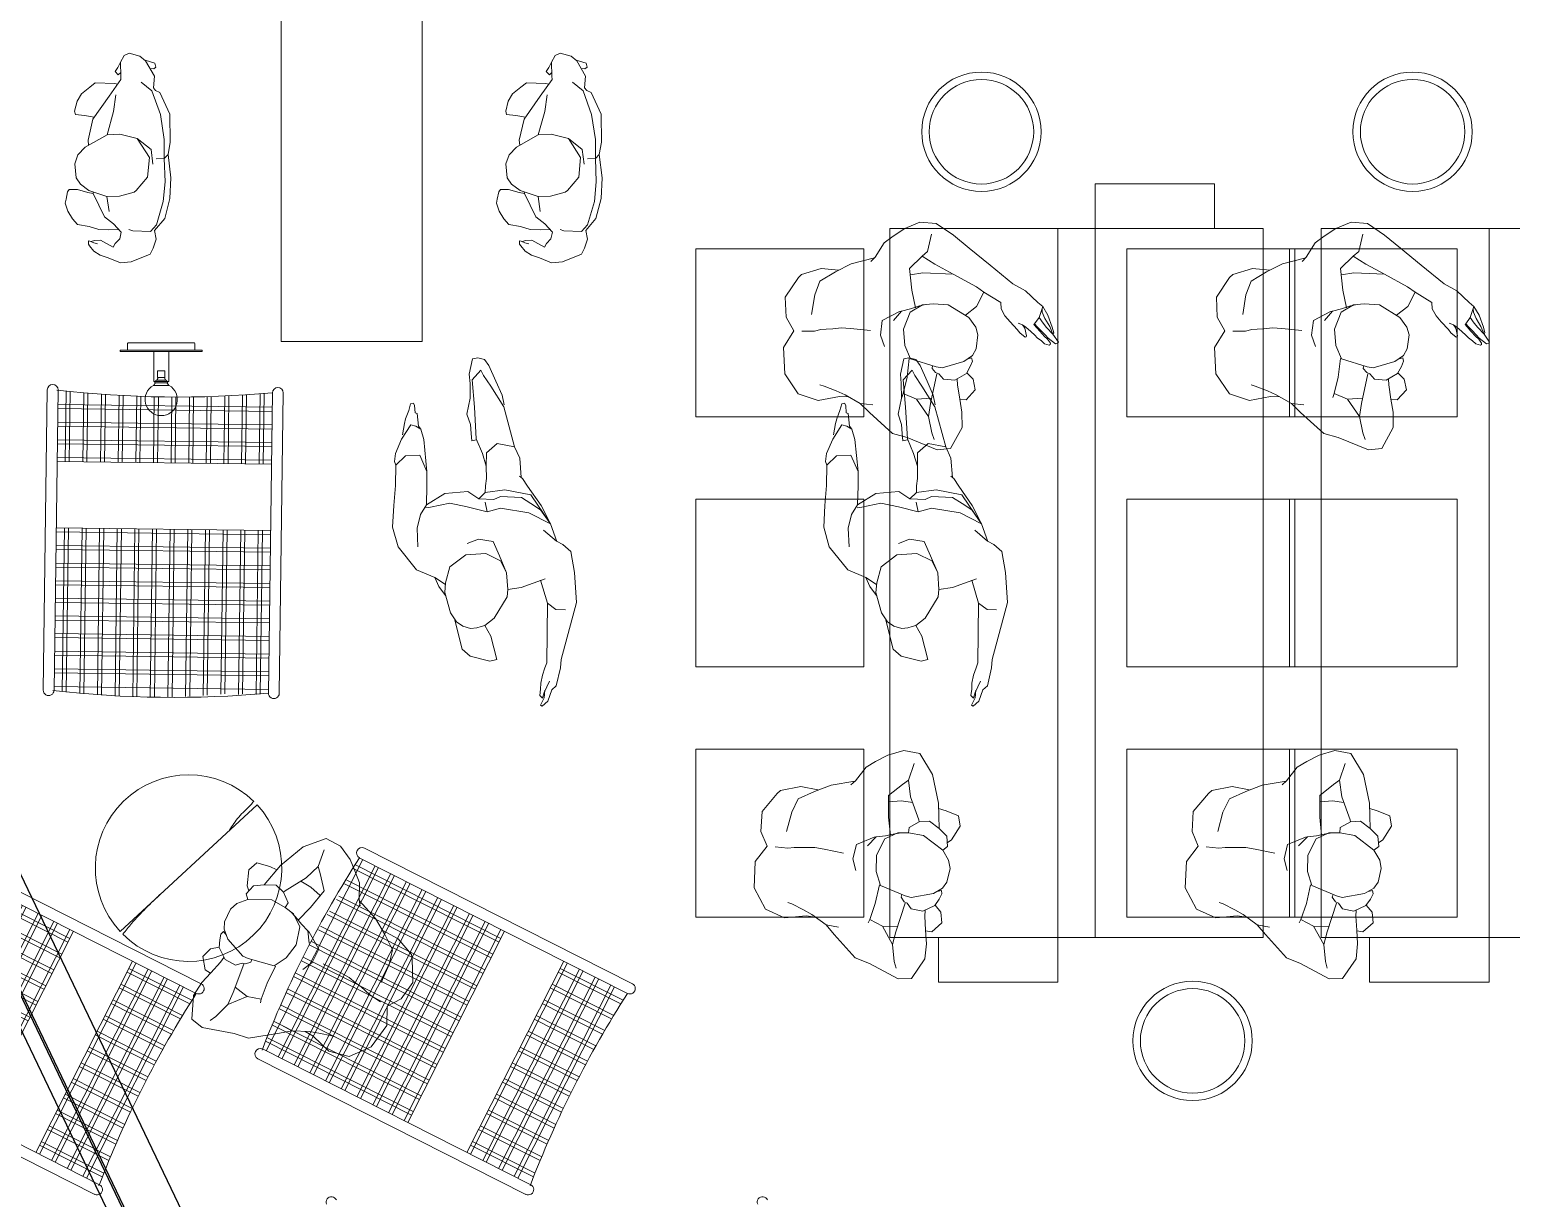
# Model space of a CAD drawing. Header units: millimetres. Extents: x 5429406 to 5440208, y -620941 to -619789.
# Drawn here: x 5429870.4 to 5430267.5, y -620522.2 to -620209 of the extents above; entities that cross this region are included whole.
import ezdxf

# ---------------------------------------------------------------- set-up
doc = ezdxf.new("R2010")
doc.units = ezdxf.units.MM
doc.header["$LTSCALE"] = 0.05
doc.layers.add('aksoy_cam', color=4, linetype='Continuous')
doc.layers.add('aksoy_profil', color=40, linetype='Continuous')
for name, color, linetype, lineweight in [('ARK_METAL', 252, 'Continuous', 15), ('TEFRIS', 251, 'Continuous', 9), ('tefriş', 45, 'Continuous', 18)]:
    doc.layers.add(name, color=color, linetype=linetype, lineweight=lineweight)

# ---------------------------------------------------------------- blocks, each defined once
blk = doc.blocks.new('insanplanoturan2')
for p, q in [((-4.35, 28), (-8.09, 30.21)), ((-3.59, 26.87), (-4.35, 28)), ((3.27, 27.84), (1.11, 27.39)), ((7, 27.12), (3.27, 27.84)), ((-1.54, 25.72), (-5.35, 20.45)), ((1.11, 27.39), (-1.54, 25.72)), ((8.63, 26), (7, 27.12)), ((10.14, 23.59), (8.63, 26)), ((10.17, 25.88), (9.26, 25.73)), ((9.26, 25.73), (9.56, 24.52)), ((11.6, 25.19), (10.17, 25.88)), ((13.37, 24.07), (11.6, 25.19)), ((13.24, 24.16), (15.05, 25.76)), ((14.98, 20.87), (13.37, 24.07)), ((15.05, 25.76), (17.91, 26.13)), ((17.91, 26.13), (20.4, 23.48)), ((-5.35, 20.45), (-5.85, 16.43)), ((11.39, 17.65), (10.14, 23.59)), ((14.48, 17.79), (14.98, 20.87)), ((16.27, 21.48), (14.74, 21.5)), ((14.98, 20.87), (14.98, 20.87)), ((20.07, 21.81), (16.27, 21.48)), ((23.66, 22.17), (20.07, 21.81)), ((20.4, 23.48), (20.2, 21.81)), ((27.76, 21.89), (23.66, 22.17)), ((33.11, 18.44), (27.76, 21.89)), ((-27.28, 18.74), (-27.93, 14.41)), ((-27.28, 18.74), (-27.28, 18.74)), ((-19.98, 15.91), (-24.48, 17.29)), ((-18.79, 14.34), (-19.98, 15.91)), ((-14.03, 17.26), (-14.37, 14.2)), ((-5.85, 16.43), (-5.83, 13.53)), ((8.41, 9.37), (10.99, 16.09)), ((10.99, 16.09), (11.39, 17.65)), ((12.59, 15.84), (12.97, 16.66)), ((12.94, 16.13), (20.72, 13.88)), ((12.97, 16.66), (14.48, 17.79)), ((33.27, 14.87), (33.11, 18.44)), ((-27.93, 14.41), (-26.55, 10.2)), ((-15.71, 10.73), (-18.79, 14.34)), ((-14.37, 14.2), (-14.05, 10.87)), ((-5.85, 14.49), (-5.54, 12.71)), ((-5.83, 13.53), (-4.08, 10.14)), ((-5.54, 12.71), (-4.92, 10.26)), ((11.39, 14.95), (10.64, 15.16)), ((11.39, 14.95), (12.59, 15.84)), ((19.31, 14.28), (19.29, 10.2)), ((19.29, 10.2), (24.16, 13.11)), ((20.72, 13.88), (24.16, 13.11)), ((24.16, 13.11), (28.65, 13.7)), ((28.65, 13.7), (30.45, 14.23)), ((29.4, 7.03), (33.27, 14.87)), ((-26.55, 10.2), (-24.71, 6.99)), ((-15.71, 10.73), (-9.91, 10.95)), ((-9.91, 10.95), (-5.08, 11.6)), ((-4.92, 10.26), (-4.51, 7.82)), ((-4.08, 10.14), (0.35, 8.04)), ((0.35, 8.04), (4.73, 8.08)), ((4.73, 8.08), (8.41, 9.37)), ((8.28, 9.05), (13.28, 8.1)), ((13.28, 8.1), (17.61, 6.77)), ((17.61, 6.77), (19.29, 10.2)), ((-24.71, 6.99), (-23.11, 4.46)), ((-23.11, 4.46), (-19.37, 1.75)), ((-4.51, 7.82), (-2.1, 5.49)), ((-4.51, 7.82), (-4.46, 7.27)), ((-4.46, 7.27), (-2.36, 2.53)), ((17.61, 6.77), (18.58, 6.35)), ((28.03, 3.22), (29.4, 7.03)), ((-19.37, 1.75), (-18.3, 0.57)), ((-19.26, 1.62), (-18.03, -4.75)), ((-2.36, 2.53), (1.56, 1.75)), ((1.56, 1.75), (4.62, 2.65)), ((22.01, -2.61), (28.03, 3.22)), ((0.13, -0.8), (-0.81, -6.09)), ((20, -1.56), (19.46, -4.88)), ((19.46, -4.88), (22.01, -2.61)), ((-18.03, -4.75), (-16.17, -9.13)), ((-0.81, -6.09), (-1.17, -8.58)), ((19.46, -4.88), (16.82, -8.79)), ((17.24, -10.34), (17.46, -7.85)), ((-16.62, -8.22), (-17.35, -12.82)), ((-16.17, -9.13), (-14.03, -13.42)), ((-1.17, -8.58), (-1.05, -10.85)), ((-1.05, -10.85), (-1.05, -12.66)), ((15.63, -11.06), (14.16, -14.24)), ((16.82, -8.79), (15.63, -11.06)), ((17.93, -16.07), (17.24, -10.34)), ((-17.35, -12.82), (-16.11, -18.21)), ((-14.03, -13.42), (-10.4, -15.06)), ((-10.4, -15.06), (-5.21, -16.27)), ((-1.05, -12.66), (-1.01, -14.11)), ((-1.01, -14.11), (-0.73, -15.8)), ((-0.73, -15.8), (-0.99, -19.23)), ((14.16, -14.24), (13.76, -15.31)), ((-16.11, -18.21), (-15.32, -19.11)), ((-15.32, -19.11), (-10.35, -22.99)), ((15.74, -21.26), (17.93, -16.07)), ((-10.35, -22.99), (-5, -23.15)), ((-5, -23.15), (-1.15, -21.36)), ((-1.15, -21.36), (3.07, -24.4)), ((10.13, -24.5), (15.74, -21.26)), ((3.07, -24.4), (10.13, -24.5))]:
    blk.add_line(p, q)
for points in [[(-8.09, 30.21), (-10.88, 29.66), (-12.15, 26.27), (-12.64, 24.24)], [(-27.28, 18.74), (-21.76, 22.31), (-14.13, 24.15), (-7.35, 24.57)], [(-1.54, 25.72), (-2.54, 26.97), (-5.37, 26.69), (-7.35, 24.57), (-9.19, 21.89), (-8.9, 19.21), (-7.35, 16.52), (-5.85, 16.43)], [(-19.98, 15.91), (-15.55, 16.66), (-9.47, 19.07), (-8.9, 19.21)]]:
    blk.add_lwpolyline(points)
blk = doc.blocks.new('xccxc')
at = {"rotation": 180}
blk.add_blockref('insanplanoturan2', (220488.91, -31825.14), dxfattribs=at)
blk = doc.blocks.new('dada')
for p, q in [((219973.43, -31806.86), (219967.82, -31810.1)), ((219980.49, -31806.97), (219973.43, -31806.86)), ((219984.71, -31810.01), (219980.49, -31806.97)), ((219988.56, -31808.22), (219984.71, -31810.01)), ((219993.91, -31808.37), (219988.56, -31808.22)), ((219998.88, -31812.26), (219993.91, -31808.37)), ((219967.82, -31810.1), (219965.63, -31815.29)), ((219984.28, -31815.56), (219984.55, -31812.14)), ((219999.67, -31813.16), (219998.88, -31812.26)), ((219965.63, -31815.29), (219966.32, -31821.02)), ((219969.4, -31817.13), (219969.8, -31816.05)), ((219984.57, -31817.26), (219984.28, -31815.56)), ((219993.96, -31816.3), (219988.77, -31815.1)), ((219997.59, -31817.95), (219993.96, -31816.3)), ((220000.91, -31818.54), (219999.67, -31813.16)), ((219966.74, -31822.57), (219967.93, -31820.3)), ((219967.93, -31820.3), (219969.4, -31817.13)), ((219984.6, -31818.7), (219984.57, -31817.26)), ((219984.6, -31820.52), (219984.6, -31818.7)), ((219984.72, -31822.78), (219984.6, -31820.52)), ((219999.73, -31822.23), (219997.59, -31817.95)), ((220000.18, -31823.15), (220000.91, -31818.54)), ((219964.1, -31826.49), (219966.74, -31822.57)), ((219966.32, -31821.02), (219966.1, -31823.52)), ((219984.36, -31825.28), (219984.72, -31822.78)), ((220001.59, -31826.62), (219999.73, -31822.23)), ((219964.1, -31826.49), (219961.55, -31828.75)), ((219963.56, -31829.8), (219964.1, -31826.49)), ((219983.43, -31830.57), (219984.36, -31825.28)), ((220002.81, -31832.98), (220001.59, -31826.62)), ((219961.55, -31828.75), (219955.53, -31834.58)), ((220002.93, -31833.11), (220001.86, -31831.93)), ((219955.53, -31834.58), (219954.16, -31838.39)), ((219981.99, -31833.12), (219978.94, -31834.02)), ((219985.92, -31833.89), (219981.99, -31833.12)), ((219988.02, -31838.63), (219985.92, -31833.89)), ((220006.66, -31835.82), (220002.93, -31833.11)), ((220008.27, -31838.35), (220006.66, -31835.82)), ((219954.16, -31838.39), (219950.29, -31846.24)), ((219965.95, -31838.14), (219964.26, -31841.56)), ((219965.95, -31838.14), (219964.98, -31837.71)), ((219970.28, -31839.47), (219965.95, -31838.14)), ((219975.28, -31840.42), (219970.28, -31839.47)), ((219978.82, -31839.44), (219975.15, -31840.74)), ((219983.21, -31839.4), (219978.82, -31839.44)), ((219987.64, -31841.51), (219983.21, -31839.4)), ((219988.07, -31839.19), (219985.66, -31836.85)), ((219988.07, -31839.19), (219988.02, -31838.63)), ((219988.47, -31841.63), (219988.07, -31839.19)), ((220010.11, -31841.56), (220008.27, -31838.35)), ((219959.4, -31844.48), (219954.91, -31845.07)), ((219964.26, -31841.56), (219959.4, -31844.48)), ((219962.84, -31845.25), (219959.4, -31844.48)), ((219964.25, -31845.64), (219964.26, -31841.56)), ((219975.15, -31840.74), (219972.56, -31847.46)), ((219989.39, -31844.89), (219987.64, -31841.51)), ((219989.1, -31844.08), (219988.47, -31841.63)), ((219993.46, -31842.32), (219988.64, -31842.96)), ((219989.4, -31845.86), (219989.1, -31844.08)), ((219999.27, -31842.1), (219993.46, -31842.32)), ((219997.93, -31845.57), (219997.61, -31842.23)), ((219999.27, -31842.1), (220002.34, -31845.71)), ((220011.49, -31845.77), (220010.11, -31841.56)), ((219950.29, -31846.24), (219950.45, -31849.81)), ((219954.91, -31845.07), (219953.11, -31845.59)), ((219970.62, -31847.5), (219962.84, -31845.25)), ((219970.59, -31848.03), (219969.08, -31849.16)), ((219970.97, -31847.21), (219970.59, -31848.03)), ((219972.17, -31846.32), (219970.97, -31847.21)), ((219972.17, -31846.32), (219972.92, -31846.53)), ((219972.56, -31847.46), (219972.17, -31849.01)), ((219988.91, -31851.81), (219989.4, -31847.79)), ((219989.4, -31847.79), (219989.39, -31844.89)), ((219997.01, -31853.72), (219997.93, -31845.57)), ((219999.97, -31848.98), (220002.34, -31845.71)), ((220002.34, -31845.71), (220003.54, -31847.27)), ((220003.54, -31847.27), (220008.04, -31848.65)), ((220010.84, -31850.1), (220011.49, -31845.77)), ((219950.45, -31849.81), (219955.8, -31853.26)), ((219969.08, -31849.16), (219968.58, -31852.23)), ((219968.58, -31852.23), (219970.19, -31855.43)), ((219968.58, -31852.23), (219968.58, -31852.23)), ((219972.17, -31849.01), (219973.41, -31854.95)), ((219985.09, -31857.09), (219988.91, -31851.81)), ((219997.01, -31853.72), (219999.97, -31848.98)), ((220007.38, -31854.47), (220010.84, -31850.1)), ((220010.84, -31850.1), (220010.84, -31850.1)), ((219955.8, -31853.26), (219959.9, -31853.53)), ((219959.9, -31853.53), (219963.48, -31853.17)), ((219963.15, -31854.85), (219963.36, -31853.18)), ((219965.64, -31857.49), (219963.15, -31854.85)), ((219963.48, -31853.17), (219967.29, -31852.84)), ((219967.29, -31852.84), (219968.82, -31852.87)), ((219970.32, -31855.52), (219968.51, -31857.12)), ((219970.19, -31855.43), (219971.96, -31856.56)), ((219973.41, -31854.95), (219974.93, -31857.36)), ((219974.3, -31857.1), (219974, -31855.88)), ((219985.8, -31856.21), (219987.9, -31859.37)), ((219993.17, -31859.66), (219997.01, -31853.72)), ((220003.67, -31858.47), (220007.38, -31854.47)), ((219968.51, -31857.12), (219965.64, -31857.49)), ((219971.96, -31856.56), (219973.39, -31857.25)), ((219973.39, -31857.25), (219974.3, -31857.1)), ((219974.93, -31857.36), (219976.56, -31858.48)), ((219976.56, -31858.48), (219980.28, -31859.2)), ((219980.28, -31859.2), (219982.44, -31858.76)), ((219982.44, -31858.76), (219985.09, -31857.09)), ((219987.9, -31859.37), (219991.64, -31861.58)), ((219991.64, -31861.58), (219993.17, -31859.66)), ((219998.72, -31863.72), (220003.67, -31858.47)), ((219988.57, -31865.91), (219991.64, -31861.58)), ((219993.34, -31869.51), (219998.72, -31863.72)), ((219983.16, -31868.07), (219981.05, -31869.82)), ((219984.86, -31866.77), (219983.16, -31868.07)), ((219986.8, -31865.87), (219984.86, -31866.77)), ((219988.57, -31865.91), (219986.8, -31865.87)), ((219980.08, -31870.45), (219978.82, -31871.79)), ((219978.82, -31871.79), (219978.86, -31872.05)), ((219978.86, -31872.05), (219979.15, -31872.17)), ((219979.15, -31872.17), (219981.22, -31871.84)), ((219981.05, -31869.82), (219980.08, -31870.45)), ((219980.27, -31873.42), (219981.5, -31872.16)), ((219981.22, -31871.84), (219982.18, -31871.28)), ((219981.5, -31872.16), (219982.18, -31871.28)), ((219982.18, -31871.28), (219982.73, -31870.18)), ((219993.34, -31869.51), (219991.22, -31872.75)), ((219976.66, -31876.87), (219977.52, -31876.06)), ((219977.52, -31876.06), (219978.45, -31875.03)), ((219978.45, -31875.03), (219979.15, -31874.38)), ((219980.13, -31875.83), (219978.67, -31877.01)), ((219979.05, -31877.16), (219980.26, -31876.22)), ((219979.15, -31874.38), (219980.27, -31873.42)), ((219982.07, -31874.36), (219980.13, -31875.83)), ((219980.26, -31876.22), (219981.28, -31875.32)), ((219981.28, -31875.32), (219982.23, -31874.56)), ((219982.23, -31874.56), (219982.07, -31874.36)), ((219982.21, -31876.84), (219983.86, -31875.88)), ((219982.23, -31874.56), (219983.86, -31875.88)), ((219983.86, -31875.88), (219986.68, -31877.05)), ((219987.88, -31875.86), (219986.68, -31877.05)), ((219991.22, -31872.75), (219987.88, -31875.86)), ((219976.27, -31878.1), (219976.66, -31876.87)), ((219976.41, -31878.38), (219976.27, -31878.1)), ((219976.79, -31878.46), (219976.41, -31878.38)), ((219976.48, -31879.78), (219978.12, -31877.92)), ((219976.62, -31880.37), (219976.48, -31879.78)), ((219977.86, -31877.77), (219976.79, -31878.46)), ((219979.16, -31879.29), (219976.88, -31880.62)), ((219978.67, -31877.01), (219977.86, -31877.77)), ((219978.12, -31877.92), (219979.05, -31877.16)), ((219981.04, -31877.69), (219979.16, -31879.29)), ((219981.25, -31878.56), (219979.16, -31879.29)), ((219979.44, -31879.52), (219979.16, -31879.29)), ((219981.03, -31879.23), (219979.44, -31879.52)), ((219984.29, -31878.28), (219981.03, -31879.23)), ((219982.21, -31876.84), (219981.04, -31877.69)), ((219983.47, -31877.43), (219981.25, -31878.56)), ((219985.17, -31876.82), (219983.47, -31877.43)), ((219986.68, -31877.05), (219984.29, -31878.28)), ((219985.98, -31876.82), (219985.17, -31876.82)), ((219976.88, -31880.62), (219976.62, -31880.37))]:
    blk.add_line(p, q)
blk = doc.blocks.new('saeffsfasfadsafsd')
at = {"layer": 'TEFRIS', "linetype": 'ByBlock'}
for p, q in [((5431982.15, -623488.05), (5432039.59, -623488.05)), ((5431984.33, -623484.37), (5431984.33, -623503.32)), ((5431985.42, -623484.48), (5431985.42, -623503.32)), ((5431989.05, -623484.78), (5431989.05, -623503.32)), ((5431990.14, -623484.87), (5431990.14, -623503.32)), ((5431993.78, -623485.11), (5431993.78, -623503.32)), ((5431994.87, -623485.18), (5431994.87, -623503.32)), ((5431998.51, -623485.36), (5431998.51, -623503.32)), ((5431999.6, -623485.41), (5431999.6, -623503.32)), ((5432003.23, -623485.54), (5432003.23, -623503.32)), ((5432004.32, -623485.56), (5432004.32, -623503.32)), ((5432007.96, -623485.63), (5432007.96, -623503.32)), ((5432009.05, -623485.64), (5432009.05, -623503.32)), ((5432012.68, -623485.64), (5432012.68, -623503.32)), ((5432013.77, -623485.64), (5432013.77, -623503.32)), ((5432017.41, -623485.58), (5432017.41, -623503.32)), ((5432018.5, -623485.55), (5432018.5, -623503.32)), ((5432022.14, -623485.44), (5432022.14, -623503.32)), ((5432023.23, -623485.39), (5432023.23, -623503.32)), ((5432026.86, -623485.21), (5432026.86, -623503.32)), ((5432027.95, -623485.15), (5432027.95, -623503.32)), ((5432031.59, -623484.91), (5432031.59, -623503.32)), ((5432032.68, -623484.83), (5432032.68, -623503.32)), ((5432036.32, -623484.53), (5432036.32, -623503.32)), ((5432037.41, -623484.44), (5432037.41, -623503.32)), ((5431982.15, -623489.14), (5432039.59, -623489.14)), ((5431982.15, -623492.77), (5432039.59, -623492.77)), ((5431982.15, -623493.86), (5432039.59, -623493.86)), ((5431982.15, -623497.5), (5432039.59, -623497.5)), ((5431982.15, -623498.59), (5432039.59, -623498.59)), ((5431982.15, -623502.22), (5432039.59, -623502.22)), ((5431982.15, -623503.32), (5432039.59, -623503.32)), ((5431982.15, -623521.09), (5432039.59, -623521.09)), ((5431982.15, -623522.18), (5432039.59, -623522.18)), ((5431984.33, -623521.09), (5431984.33, -623564.97)), ((5431985.42, -623521.09), (5431985.42, -623565.08)), ((5431989.05, -623521.09), (5431989.05, -623564.97)), ((5431990.14, -623521.09), (5431990.14, -623565.08)), ((5431993.78, -623521.09), (5431993.78, -623564.97)), ((5431994.87, -623521.09), (5431994.87, -623565.08)), ((5431998.51, -623521.09), (5431998.51, -623565.41)), ((5431999.6, -623521.09), (5431999.6, -623565.49)), ((5432003.23, -623521.09), (5432003.23, -623565.74)), ((5432004.32, -623521.09), (5432004.32, -623565.8)), ((5432007.96, -623521.09), (5432007.96, -623565.97)), ((5432009.05, -623521.09), (5432009.05, -623566.01)), ((5432012.68, -623521.09), (5432012.68, -623566.09)), ((5432013.78, -623521.09), (5432013.78, -623566.1)), ((5432017.41, -623521.09), (5432017.41, -623566.1)), ((5432018.5, -623521.09), (5432018.5, -623566.09)), ((5432022.14, -623521.09), (5432022.14, -623566.01)), ((5432023.23, -623521.09), (5432023.23, -623565.97)), ((5432026.86, -623521.09), (5432026.86, -623565.8)), ((5432027.95, -623521.09), (5432027.95, -623565.74)), ((5432031.59, -623521.09), (5432031.59, -623565.49)), ((5432032.68, -623521.09), (5432032.68, -623565.41)), ((5432036.32, -623521.09), (5432036.32, -623565.08)), ((5432037.41, -623521.09), (5432037.41, -623564.97)), ((5431982.15, -623525.82), (5432039.59, -623525.82)), ((5431982.15, -623526.91), (5432039.59, -623526.91)), ((5431982.15, -623530.54), (5432039.59, -623530.54)), ((5431982.15, -623531.63), (5432039.59, -623531.63)), ((5431982.15, -623535.27), (5432039.59, -623535.27)), ((5431982.15, -623536.36), (5432039.59, -623536.36)), ((5431982.15, -623540), (5432039.59, -623540)), ((5431982.15, -623541.09), (5432039.59, -623541.09)), ((5431982.15, -623544.72), (5432039.59, -623544.72)), ((5431982.15, -623545.81), (5432039.59, -623545.81)), ((5431982.15, -623549.45), (5432039.59, -623549.45)), ((5431982.15, -623550.54), (5432039.59, -623550.54)), ((5431982.15, -623554.17), (5432039.59, -623554.17)), ((5431982.15, -623555.27), (5432039.59, -623555.27)), ((5431982.15, -623558.9), (5432039.59, -623558.9)), ((5431982.15, -623559.99), (5432039.59, -623559.99)), ((5431982.15, -623563.63), (5432039.59, -623563.63))]:
    blk.add_line(p, q, dxfattribs=at)
for centre in [(5432011.19, -623201.49), (5432011.19, -623281.99)]:
    blk.add_arc(centre, 284.16, 264.1333, 275.8044, dxfattribs=at)
at = {"layer": 'tefriş'}
for p, q in [((5431979.24, -623484.16), (5431979.24, -623564.65)), ((5431982.15, -623484.16), (5431982.15, -623564.73)), ((5432039.59, -623564.73), (5432039.59, -623484.16)), ((5432042.5, -623564.65), (5432042.5, -623484.16)), ((5431980.69, -623566.11), (5431980.69, -623566.11)), ((5432041.04, -623566.11), (5432041.04, -623566.11))]:
    blk.add_line(p, q, dxfattribs=at)
for centre, start, end in [((5431980.69, -623484.16), 0, 180), ((5432041.04, -623484.16), 0, 180), ((5431980.69, -623564.65), 180, 0), ((5432041.04, -623564.65), 180, 0)]:
    blk.add_arc(centre, 1.45, start, end, dxfattribs=at)
blk = doc.blocks.new('ADSAFDF')
for p, q in [((21262.34, -21268.38), (21264.66, -21266.77)), ((21264.66, -21266.77), (21270.38, -21267.22)), ((21270.38, -21267.22), (21278.27, -21268.63)), ((21250.72, -21271.44), (21244.84, -21273.65)), ((21247.31, -21273.41), (21256.11, -21270.2)), ((21251.87, -21271.84), (21249.58, -21273.94)), ((21256.11, -21270.2), (21250.72, -21271.44)), ((21256.11, -21270.2), (21251.87, -21271.84)), ((21256.11, -21270.2), (21251.9, -21275.08)), ((21261.17, -21269.76), (21256.11, -21270.2)), ((21256.11, -21270.2), (21256.11, -21270.2)), ((21257.32, -21272.41), (21261.02, -21269.79)), ((21261.02, -21269.79), (21262.34, -21268.38)), ((21278.27, -21268.63), (21292.07, -21276.4)), ((21279.43, -21271.97), (21278.76, -21274.43)), ((21209.1, -21276.46), (21210.96, -21275.72)), ((21210.96, -21275.72), (21215.46, -21274.95)), ((21215.46, -21274.95), (21219.5, -21274.25)), ((21222.66, -21274.59), (21216.44, -21276.64)), ((21219.5, -21274.25), (21222.21, -21274.4)), ((21233.74, -21274.44), (21222.66, -21274.59)), ((21231.71, -21278.77), (21233.74, -21274.44)), ((21233.74, -21274.44), (21237.08, -21273.82)), ((21233.74, -21274.44), (21233.74, -21274.44)), ((21237.08, -21273.82), (21242.15, -21274.74)), ((21242.55, -21274.44), (21241.72, -21275.08)), ((21244.84, -21273.65), (21242.55, -21274.44)), ((21244.26, -21279.78), (21247.31, -21273.41)), ((21247.36, -21276), (21245.7, -21281.37)), ((21249.58, -21273.94), (21247.36, -21276)), ((21251.9, -21275.08), (21248.72, -21282.18)), ((21270.07, -21275.17), (21270.71, -21281.97)), ((21278.76, -21274.43), (21276.56, -21276.22)), ((21208.12, -21279.52), (21208.21, -21278.1)), ((21211.87, -21281.41), (21208.12, -21279.52)), ((21208.21, -21278.1), (21209.1, -21276.46)), ((21213.19, -21277.78), (21211.6, -21278.1)), ((21211.6, -21278.1), (21213.58, -21281.03)), ((21216.44, -21276.64), (21213.19, -21277.78)), ((21233.5, -21282.16), (21231.71, -21278.77)), ((21243.7, -21285.09), (21244.26, -21279.78)), ((21276.56, -21276.22), (21270.08, -21276.47)), ((21291.99, -21280.36), (21276.56, -21276.22)), ((21292.07, -21276.4), (21294.15, -21277.14)), ((21294.15, -21277.14), (21298.59, -21279.39)), ((21298.59, -21279.39), (21299.34, -21280.85)), ((21214.4, -21281.81), (21211.87, -21281.41)), ((21213.58, -21281.03), (21220.83, -21282.23)), ((21218.22, -21282.74), (21214.4, -21281.81)), ((21222.1, -21284.65), (21218.22, -21282.74)), ((21220.83, -21282.23), (21229.2, -21283.88)), ((21229.2, -21283.88), (21233.41, -21283.22)), ((21229.46, -21283.94), (21229.35, -21285.13)), ((21233.41, -21283.22), (21236.95, -21283.08)), ((21236.95, -21283.08), (21233.5, -21282.16)), ((21240.16, -21283.84), (21236.95, -21283.08)), ((21241.95, -21284.56), (21240.16, -21283.84)), ((21246.08, -21283.28), (21244.9, -21287.18)), ((21245.7, -21281.37), (21246.08, -21283.28)), ((21248.72, -21282.18), (21248.87, -21285.9)), ((21270.71, -21281.97), (21270.4, -21285.65)), ((21293.14, -21281.16), (21291.99, -21280.36)), ((21294.94, -21282.28), (21293.14, -21281.16)), ((21296.85, -21283.22), (21294.94, -21282.28)), ((21298.45, -21283.71), (21296.85, -21283.22)), ((21296.96, -21280.9), (21299.5, -21282.98)), ((21299.97, -21284.33), (21298.45, -21283.71)), ((21300.95, -21283.37), (21298.95, -21282.68)), ((21299.34, -21280.85), (21302.01, -21282.61)), ((21299.5, -21282.98), (21300.89, -21283.78)), ((21300.89, -21283.78), (21299.97, -21284.33)), ((21302.61, -21284.81), (21300.95, -21283.37)), ((21302.01, -21282.61), (21302.97, -21284.45)), ((21225.05, -21284.42), (21222.1, -21284.65)), ((21227.42, -21284.84), (21225.05, -21284.42)), ((21229.35, -21285.13), (21227.42, -21284.84)), ((21241.95, -21284.56), (21243.7, -21285.09)), ((21244.9, -21287.18), (21242.29, -21289.55)), ((21243.7, -21285.09), (21244.9, -21287.18)), ((21248.87, -21285.9), (21246.16, -21285.76)), ((21248.87, -21285.9), (21246.26, -21290.71)), ((21256.91, -21286.27), (21255.34, -21289.95)), ((21261.09, -21285.56), (21256.91, -21286.27)), ((21259.55, -21288.99), (21262.45, -21285.61)), ((21265.93, -21284.81), (21261.09, -21285.56)), ((21262.45, -21285.61), (21265.93, -21284.81)), ((21265.93, -21284.81), (21270.4, -21285.65)), ((21270.4, -21285.65), (21272.22, -21286.27)), ((21270.4, -21285.65), (21272.22, -21286.27)), ((21272.22, -21286.27), (21276.95, -21291.08)), ((21302.97, -21284.45), (21302.61, -21284.81)), ((21242.29, -21289.55), (21241.25, -21295.64)), ((21246.26, -21290.71), (21244.1, -21295.01)), ((21255.34, -21289.95), (21255.73, -21293.12)), ((21258.55, -21294.26), (21259.55, -21288.99)), ((21276.95, -21291.08), (21278.18, -21294)), ((21241.25, -21295.64), (21242.97, -21301.15)), ((21244.1, -21295.01), (21243.88, -21300.23)), ((21260.69, -21299.16), (21258.55, -21294.26)), ((21281.34, -21293.15), (21278.18, -21294)), ((21278.18, -21294), (21278.24, -21295.02)), ((21278.31, -21296.23), (21278.24, -21295.02)), ((21287.82, -21293.14), (21281.34, -21293.15)), ((21285.2, -21299.84), (21287.83, -21294.99)), ((21287.83, -21294.99), (21287.82, -21293.14)), ((21215.72, -21297.85), (21216.39, -21297.67)), ((21215.75, -21298.62), (21215.72, -21297.85)), ((21217.38, -21299.56), (21215.75, -21298.62)), ((21216.39, -21297.67), (21218.32, -21298.05)), ((21219.31, -21300.9), (21217.38, -21299.56)), ((21218.32, -21298.05), (21218.67, -21297.58)), ((21218.67, -21297.58), (21222.07, -21298.04)), ((21221.87, -21298.76), (21221.17, -21299.97)), ((21223, -21297.63), (21221.87, -21298.76)), ((21222.07, -21298.04), (21223, -21297.63)), ((21225.83, -21297.52), (21223, -21297.63)), ((21234.38, -21298.82), (21225.83, -21297.52)), ((21228.88, -21303.36), (21229.7, -21299.63)), ((21229.7, -21299.63), (21234.38, -21298.82)), ((21234.38, -21298.82), (21238.13, -21299.78)), ((21238.13, -21299.78), (21242.97, -21301.15)), ((21264.5, -21301.33), (21260.69, -21299.16)), ((21275.37, -21301.08), (21276.91, -21299.74)), ((21276.91, -21299.74), (21278.04, -21297.86)), ((21278.04, -21297.86), (21278.31, -21296.23)), ((21282.85, -21301.42), (21285.2, -21299.84)), ((21220.41, -21301.51), (21219.31, -21300.9)), ((21223.27, -21302.77), (21220.41, -21301.51)), ((21221.17, -21299.97), (21224.32, -21303.28)), ((21224.32, -21303.28), (21227.59, -21305.81)), ((21230.68, -21306.54), (21228.88, -21303.36)), ((21242.97, -21301.15), (21245.13, -21303.35)), ((21243.88, -21300.23), (21243.72, -21301.49)), ((21245.13, -21303.35), (21248.45, -21305.16)), ((21262.43, -21303.81), (21259.24, -21308.03)), ((21264.97, -21301.5), (21262.43, -21303.81)), ((21265.04, -21303.37), (21262.43, -21303.81)), ((21266.98, -21302.22), (21264.5, -21301.33)), ((21267.82, -21302.2), (21265.04, -21303.37)), ((21272.66, -21302.09), (21266.98, -21302.22)), ((21274.45, -21301.41), (21272.66, -21302.09)), ((21274.45, -21301.41), (21282.85, -21301.42)), ((21274.47, -21301.42), (21275.37, -21301.08)), ((21227.59, -21305.81), (21229.65, -21306.6)), ((21229.65, -21306.6), (21230.68, -21306.54)), ((21235.92, -21307.95), (21230.68, -21306.54)), ((21248.45, -21305.16), (21253.36, -21306.14)), ((21240.99, -21309.68), (21235.92, -21307.95)), ((21246.55, -21311.44), (21240.99, -21309.68)), ((21252.06, -21311.3), (21246.55, -21311.44)), ((21259.24, -21308.03), (21252.06, -21311.3))]:
    blk.add_line(p, q)
blk = doc.blocks.new('ddafadsasdf')
at = {"layer": 'ARK_METAL'}
for p, q in [((5428492.97, -624507.51), (5428492.97, -624509.62)), ((5428493.61, -624507.89), (5428493.61, -624509.62)), ((5428494.33, -624509.62), (5428494.33, -624508.31)), ((5428492.97, -624511.74), (5428492.97, -624509.62)), ((5428493.61, -624511.36), (5428493.61, -624509.62)), ((5428494.33, -624509.62), (5428494.33, -624510.94))]:
    blk.add_line(p, q, dxfattribs=at)
for points in [[(5428495.1, -624509.62), (5428495.1, -624508.61), (5428496.85, -624508.61), (5428496.85, -624509.62)], [(5428495.1, -624509.62), (5428495.1, -624510.64), (5428496.85, -624510.64), (5428496.85, -624509.62)]]:
    blk.add_lwpolyline(points, dxfattribs=at)
for centre, radius, start, end in [((5428489.18, -624509.62), 4.33, 29.1775, 180), ((5428493.18, -624509.47), 1.64, 45.4176, 74.7941), ((5428489.18, -624509.62), 4.33, 180, 330.8225), ((5428493.18, -624509.78), 1.64, 285.2059, 314.5824)]:
    blk.add_arc(centre, radius, start, end, dxfattribs=at)
for points, knots in [([(5428492.97, -624507.56, 115.6), (5428493, -624507.61, 115.6), (5428493.08, -624507.71, 115.6), (5428493.25, -624507.83, 115.6), (5428493.43, -624507.93, 115.6), (5428493.56, -624508, 115.6), (5428493.61, -624508.03, 115.6)], [0.0089606, 0.0089606, 0.0089606, 0.0089606, 0.1003629, 0.1954557, 0.3128324, 0.4011128, 0.4011128, 0.4011128, 0.4011128]), ([(5428494.33, -624508.39), (5428494.38, -624508.44), (5428494.49, -624508.53), (5428494.7, -624508.67), (5428494.92, -624508.69), (5428495.06, -624508.69), (5428495.1, -624508.69)], [0.0416286, 0.0416286, 0.0416286, 0.0416286, 0.1364849, 0.2565283, 0.3956609, 0.4554102, 0.4554102, 0.4554102, 0.4554102]), ([(5428492.97, -624511.69, 115.6), (5428493, -624511.64, 115.6), (5428493.08, -624511.54, 115.6), (5428493.25, -624511.41, 115.6), (5428493.43, -624511.31, 115.6), (5428493.56, -624511.25, 115.6), (5428493.61, -624511.22, 115.6)], [0.0089606, 0.0089606, 0.0089606, 0.0089606, 0.1003629, 0.1954557, 0.3128324, 0.4011128, 0.4011128, 0.4011128, 0.4011128]), ([(5428494.33, -624510.86), (5428494.38, -624510.81), (5428494.49, -624510.72), (5428494.7, -624510.58), (5428494.92, -624510.56), (5428495.06, -624510.56), (5428495.1, -624510.56)], [0.0416286, 0.0416286, 0.0416286, 0.0416286, 0.1364849, 0.2565283, 0.3956609, 0.4554102, 0.4554102, 0.4554102, 0.4554102])]:
    blk.add_open_spline(points, degree=3, knots=knots, dxfattribs=at)
at = {"layer": 'tefriş', "color": 2, "linetype": 'Continuous'}
for p, q in [((5428502.41, -624500.62), (5428504.16, -624500.62)), ((5428504.41, -624500.87), (5428504.41, -624518.37)), ((5428494.01, -624507.62), (5428502.01, -624507.62)), ((5428494.01, -624511.62), (5428494.01, -624507.62)), ((5428494.01, -624507.62), (5428502.01, -624507.62)), ((5428502.01, -624511.62), (5428494.01, -624511.62)), ((5428502.41, -624518.62), (5428504.16, -624518.62))]:
    blk.add_line(p, q, dxfattribs=at)
blk.add_lwpolyline([(5428502.41, -624498.62), (5428502.41, -624520.62), (5428502.01, -624520.62), (5428502.01, -624498.62)], close=True, dxfattribs=at)
for centre, start, end in [((5428504.16, -624500.87), 0, 90), ((5428504.16, -624518.37), 270, 0)]:
    blk.add_arc(centre, 0.25, start, end, dxfattribs=at)
blk = doc.blocks.new('cfcfcfcfc')
for p, q in [((220736.78, -32182.96), (220742.96, -32181.97)), ((220742.96, -32181.97), (220748.54, -32182.02)), ((220748.54, -32182.02), (220753.96, -32183.21)), ((220719.73, -32186.97), (220720.27, -32185.76)), ((220719.9, -32187.92), (220726.13, -32185.4)), ((220720.27, -32185.76), (220725.95, -32182.87)), ((220725.95, -32182.87), (220733.39, -32182.48)), ((220726.13, -32185.4), (220732.82, -32184.14)), ((220732.82, -32184.14), (220737.82, -32183.94)), ((220733.39, -32182.48), (220736.78, -32182.96)), ((220737.82, -32183.94), (220736.78, -32182.96)), ((220737.82, -32183.94), (220744.06, -32183.48)), ((220738.01, -32186.09), (220737.82, -32183.94)), ((220744.06, -32183.48), (220749.41, -32183.76)), ((220749.41, -32183.76), (220755.68, -32185.37)), ((220753.96, -32183.21), (220757.21, -32185.81)), ((220755.68, -32185.37), (220757.54, -32186.92)), ((220757.21, -32185.81), (220759.54, -32185.27)), ((220759.54, -32185.27), (220762.03, -32185.97)), ((220762.03, -32185.97), (220763.6, -32186.72)), ((220710.72, -32191.49), (220711.86, -32189.91)), ((220711.76, -32190.05), (220712.42, -32187.41)), ((220711.86, -32189.91), (220715.91, -32187.4)), ((220712.42, -32187.41), (220713.48, -32187.12)), ((220713.48, -32187.12), (220713.95, -32187.65)), ((220713.95, -32187.65), (220713.87, -32188.64)), ((220715.91, -32187.4), (220719.01, -32187.54)), ((220717.66, -32190.89), (220719.9, -32187.92)), ((220719.01, -32187.54), (220719.73, -32186.97)), ((220732.82, -32191.37), (220735.63, -32187.55)), ((220732.82, -32191.37), (220737.74, -32187.9)), ((220735.63, -32187.55), (220739.53, -32186.9)), ((220737.74, -32187.9), (220743.03, -32188.23)), ((220743.03, -32188.23), (220746.69, -32191.13)), ((220757.54, -32186.92), (220757.57, -32191.65)), ((220763.6, -32186.72), (220765.87, -32191.71)), ((220710.04, -32194.43), (220710.72, -32191.49)), ((220731.79, -32196.08), (220732.82, -32191.37)), ((220746.69, -32191.13), (220747.21, -32191.69)), ((220747.21, -32191.69), (220748.4, -32195.57)), ((220757.57, -32191.65), (220757.22, -32192.69)), ((220765.87, -32191.71), (220766.29, -32194.64)), ((220710.72, -32195.72), (220710.04, -32194.43)), ((220712.55, -32196.65), (220710.72, -32195.72)), ((220716.24, -32196.41), (220712.55, -32196.65)), ((220712.55, -32196.65), (220713.95, -32197.3)), ((220713.95, -32197.3), (220715.1, -32198.01)), ((220715.1, -32198.01), (220715.89, -32197.13)), ((220715.89, -32197.13), (220715.25, -32196.46)), ((220717.13, -32196.35), (220716.24, -32196.41)), ((220721.71, -32199.36), (220717.13, -32196.35)), ((220718.27, -32203.17), (220718.29, -32197.97)), ((220718.29, -32197.97), (220718.43, -32197.21)), ((220725.8, -32197.99), (220721.34, -32197.51)), ((220732.12, -32199.48), (220725.8, -32197.99)), ((220732.12, -32199.48), (220731.79, -32196.08)), ((220748.4, -32195.57), (220748.63, -32198.89)), ((220755.84, -32196.85), (220754.1, -32199.32)), ((220758, -32194.72), (220755.84, -32196.85)), ((220757.37, -32195.35), (220757.51, -32198.02)), ((220757.51, -32198.02), (220757.57, -32200.7)), ((220759.79, -32195.03), (220758, -32194.72)), ((220761.12, -32196.22), (220759.79, -32195.03)), ((220760.41, -32200.14), (220762.16, -32196.71)), ((220762.16, -32196.71), (220761.12, -32196.22)), ((220765.03, -32197.92), (220764.41, -32200.08)), ((220766.29, -32194.64), (220765.03, -32197.92)), ((220728.05, -32203.45), (220721.71, -32199.36)), ((220735.6, -32205.2), (220732.12, -32199.48)), ((220748.63, -32198.89), (220747.18, -32203.81)), ((220754.1, -32199.32), (220747.99, -32202.58)), ((220748.63, -32198.89), (220752.64, -32198.19)), ((220757.57, -32200.7), (220756.86, -32203.33)), ((220760.56, -32201.83), (220760.41, -32200.14)), ((220760.79, -32202.66), (220760.56, -32201.83)), ((220760.79, -32203.02), (220761.2, -32201.95)), ((220761.2, -32201.95), (220761.39, -32200.94)), ((220763.35, -32201.83), (220762.05, -32203.07)), ((220764.41, -32200.08), (220763.35, -32201.83)), ((220719.53, -32204.62), (220718.27, -32203.17)), ((220721.43, -32206.8), (220719.53, -32204.62)), ((220727.17, -32205.71), (220726.94, -32208.16)), ((220727.48, -32203.09), (220727.17, -32205.71)), ((220733.77, -32204.54), (220728.05, -32203.45)), ((220735.09, -32204.35), (220733.77, -32204.54)), ((220737.75, -32207.08), (220735.6, -32205.2)), ((220747.18, -32203.81), (220745.57, -32206.15)), ((220747.09, -32206.86), (220747.73, -32204.04)), ((220747.99, -32202.58), (220747.52, -32202.65)), ((220747.73, -32204.04), (220747.99, -32202.58)), ((220756.86, -32203.33), (220756.39, -32206.48)), ((220760.68, -32203.4), (220760.79, -32203.02)), ((220761.57, -32203.4), (220760.68, -32203.4)), ((220762.05, -32203.07), (220761.57, -32203.4)), ((220723.43, -32207.88), (220721.43, -32206.8)), ((220726.08, -32208.45), (220723.43, -32207.88)), ((220726.94, -32208.16), (220726.08, -32208.45)), ((220740.21, -32207.84), (220737.75, -32207.08)), ((220743.91, -32207.34), (220740.21, -32207.84)), ((220745.57, -32206.15), (220743.91, -32207.34)), ((220747.11, -32209.07), (220747.09, -32206.86)), ((220747.74, -32209.48), (220747.11, -32209.07)), ((220749.72, -32209.8), (220747.74, -32209.48)), ((220750.82, -32210.02), (220749.72, -32209.8)), ((220752.98, -32209.19), (220750.82, -32210.02)), ((220754.96, -32207.88), (220752.98, -32209.19)), ((220756.39, -32206.48), (220754.96, -32207.88))]:
    blk.add_line(p, q)

msp = doc.modelspace()

# ---------------------------------------------------------------- linework, layer by layer
at = {"layer": 'aksoy_cam', "transparency": 33554541}
for p, q in [((5429849.29, -620437.82), (5429904, -620552.05)), ((5429852.78, -620436.15), (5429907.07, -620549.48))]:
    msp.add_line(p, q, dxfattribs=at)
at = {"layer": 'aksoy_profil', "transparency": 33554541}
msp.add_lwpolyline([(5429865.83, -620430.98), (5429919.27, -620542.55), (5429908.3, -620549.5), (5429908.9, -620550.76), (5429908.36, -620551.02), (5429852.39, -620434.17), (5429852.93, -620433.91), (5429853.54, -620435.17)], close=True, dxfattribs=at)
at = {"layer": 'TEFRIS', "linetype": 'ByBlock', "transparency": 33554541, "elevation": -245.25}
msp.add_lwpolyline([(5429937.77, -620179.86), (5429975.6, -620179.86), (5429975.6, -620292.59), (5429937.77, -620292.59)], close=True, dxfattribs=at)
at = {"layer": 'tefriş', "transparency": 33554541}
for p, q in [((5430187.98, -620262.26, -245.25), (5430187.98, -620250.26, -245.25)), ((5430100.98, -620262.26, -245.25), (5430145.98, -620262.26, -245.25)), ((5430100.98, -620262.26, -245.25), (5430145.98, -620262.26, -245.25)), ((5430100.98, -620262.26, -245.25), (5430145.98, -620262.26, -245.25)), ((5430100.98, -620452.26, -245.25), (5430100.98, -620262.26, -245.25)), ((5430100.98, -620262.26, -245.25), (5430145.98, -620262.26, -245.25)), ((5430145.98, -620452.26, -245.25), (5430145.98, -620262.26, -245.25)), ((5430145.98, -620452.26, -245.25), (5430145.98, -620262.26, -245.25)), ((5430200.98, -620262.26, -245.25), (5430155.98, -620262.26, -245.25)), ((5430200.98, -620262.26, -245.25), (5430155.98, -620262.26, -245.25)), ((5430200.98, -620262.26, -245.25), (5430155.98, -620262.26, -245.25)), ((5430200.98, -620262.26, -245.25), (5430155.98, -620262.26, -245.25)), ((5430200.98, -620452.26, -245.25), (5430200.98, -620262.26, -245.25)), ((5430216.54, -620262.26, -245.25), (5430261.54, -620262.26, -245.25)), ((5430216.54, -620262.26, -245.25), (5430261.54, -620262.26, -245.25)), ((5430216.54, -620262.26, -245.25), (5430261.54, -620262.26, -245.25)), ((5430216.54, -620452.26, -245.25), (5430216.54, -620262.26, -245.25)), ((5430216.54, -620262.26, -245.25), (5430261.54, -620262.26, -245.25)), ((5430261.54, -620452.26, -245.25), (5430261.54, -620262.26, -245.25)), ((5430261.54, -620452.26, -245.25), (5430261.54, -620262.26, -245.25)), ((5430100.98, -620449.26, -245.25), (5430100.98, -620263.26, -245.25)), ((5430200.98, -620449.26, -245.25), (5430200.98, -620263.26, -245.25)), ((5430216.54, -620449.26, -245.25), (5430216.54, -620263.26, -245.25)), ((5429931.32, -620416.69), (5429894.62, -620450.64)), ((5430100.98, -620452.26, -245.25), (5430145.98, -620452.26, -245.25)), ((5430113.98, -620464.26, -245.25), (5430113.98, -620452.26, -245.25)), ((5430113.98, -620452.26, -245.25), (5430145.98, -620452.26, -245.25)), ((5430145.98, -620452.26, -245.25), (5430145.98, -620464.26, -245.25)), ((5430145.98, -620452.26, -245.25), (5430145.98, -620464.26, -245.25)), ((5430200.98, -620452.26, -245.25), (5430155.98, -620452.26, -245.25)), ((5430187.98, -620452.26, -245.25), (5430155.98, -620452.26, -245.25)), ((5430216.54, -620452.26, -245.25), (5430261.54, -620452.26, -245.25)), ((5430229.54, -620464.26, -245.25), (5430229.54, -620452.26, -245.25)), ((5430229.54, -620452.26, -245.25), (5430261.54, -620452.26, -245.25)), ((5430261.54, -620452.26, -245.25), (5430261.54, -620464.26, -245.25)), ((5430261.54, -620452.26, -245.25), (5430261.54, -620464.26, -245.25))]:
    msp.add_line(p, q, dxfattribs=at)
at = {"layer": 'tefriş', "transparency": 33554541, "elevation": -245.25}
for points in [[(5430187.98, -620262.26), (5430187.98, -620250.26), (5430155.98, -620250.26), (5430155.98, -620262.26)], [(5430155.98, -620452.26), (5430145.98, -620452.26), (5430145.98, -620262.26), (5430155.98, -620262.26)], [(5430271.54, -620452.26), (5430261.54, -620452.26), (5430261.54, -620262.26), (5430271.54, -620262.26)], [(5430048.93, -620267.69), (5430093.93, -620267.69), (5430093.93, -620312.69), (5430048.93, -620312.69)], [(5430164.49, -620267.69), (5430209.49, -620267.69), (5430209.49, -620312.69), (5430164.49, -620312.69)], [(5430253.03, -620267.69), (5430208.03, -620267.69), (5430208.03, -620312.69), (5430253.03, -620312.69)], [(5430048.93, -620334.76), (5430093.93, -620334.76), (5430093.93, -620379.76), (5430048.93, -620379.76)], [(5430164.49, -620334.76), (5430209.49, -620334.76), (5430209.49, -620379.76), (5430164.49, -620379.76)], [(5430253.03, -620334.76), (5430208.03, -620334.76), (5430208.03, -620379.76), (5430253.03, -620379.76)], [(5430048.93, -620446.83), (5430093.93, -620446.83), (5430093.93, -620401.83), (5430048.93, -620401.83)], [(5430164.49, -620446.83), (5430209.49, -620446.83), (5430209.49, -620401.83), (5430164.49, -620401.83)], [(5430253.03, -620446.83), (5430208.03, -620446.83), (5430208.03, -620401.83), (5430253.03, -620401.83)], [(5430113.98, -620464.26), (5430113.98, -620452.26), (5430145.98, -620452.26), (5430145.98, -620464.26)], [(5430229.54, -620464.26), (5430229.54, -620452.26), (5430261.54, -620452.26), (5430261.54, -620464.26)]]:
    msp.add_lwpolyline(points, close=True, dxfattribs=at)
at = {"layer": 'tefriş', "transparency": 33554541}
for centre, radius in [((5430125.49, -620236.34), 16), ((5430125.49, -620236.34), 14), ((5430241.06, -620236.34), 16), ((5430241.06, -620236.34), 14), ((5430182.09, -620479.97), 16), ((5430182.09, -620479.97), 14)]:
    msp.add_circle(centre, radius, dxfattribs=at)
for centre, radius, start, end in [((5429912.97, -620433.66), 25, 45.6773, 222.7694), ((5429912.97, -620433.66), 25, 225.1782, 42.7694), ((5429951.27, -620523.17), 1.45, 23.8743, 203.8743), ((5430066.84, -620523.17), 1.45, 23.8743, 203.8743)]:
    msp.add_arc(centre, radius, start, end, dxfattribs=at)
msp.add_open_spline([(5429923.92, -620423.53), (5429924.7, -620422.3), (5429926.28, -620419.79), (5429928.92, -620417.6), (5429930.16, -620416.12), (5429930.44, -620415.78)], degree=3, knots=[0, 0, 0, 0, 4.350659, 8.849507, 10.159994, 10.159994, 10.159994, 10.159994], dxfattribs=at)
msp.add_spline([(5429895.35, -620451.4), (5429897.7, -620448.53), (5429905.63, -620440.45)], degree=3, dxfattribs=at)

# ---------------------------------------------------------------- block references
at = {"layer": 'TEFRIS', "linetype": 'ByBlock', "transparency": 33554541, "xscale": -1, "rotation": 233.0679371627313}
msp.add_blockref('xccxc', (5322903.18, -815828.94), dxfattribs=at)
at = {"layer": 'tefriş', "transparency": 33554541}
for name, p, rotation in [('cfcfcfcfc', (5470432.72, -400883.91), 267.8281032352793), ('cfcfcfcfc', (5470548.29, -400883.91), 267.8281032352793), ('dada', (5413336.87, -841931.28), 93.90923502213339), ('dada', (5413452.43, -841931.28), 93.90923502213339), ('ADSAFDF', (5445384.69, -594498.36), 284.2694098583591), ('ADSAFDF', (5445500.25, -594498.36), 284.2694098583591), ('saeffsfasfadsafsd', (8438171.38, 3945226.17), 243.167573077668), ('saeffsfasfadsafsd', (8438286.95, 3945226.17), 243.167573077668)]:
    msp.add_blockref(name, p, dxfattribs=dict(at, rotation=rotation))
at = {"layer": 'tefriş', "transparency": 33554541, "xscale": -1}
for name, p, rotation in [('ddafadsasdf', (6054415.26, -6048797.27, -245.25), 270), ('saeffsfasfadsafsd', (10869711.1, -68941.46), 359.2398520466957)]:
    msp.add_blockref(name, p, dxfattribs=dict(at, rotation=rotation))
at = {"layer": 'tefriş', "linetype": 'ByBlock', "transparency": 33554541, "rotation": 88.16892515749052}
for p in [(5391235.22, -839789, -245.25), (5391350.79, -839789, -245.25)]:
    msp.add_blockref('xccxc', p, dxfattribs=at)

doc.saveas('drawing.dxf')
